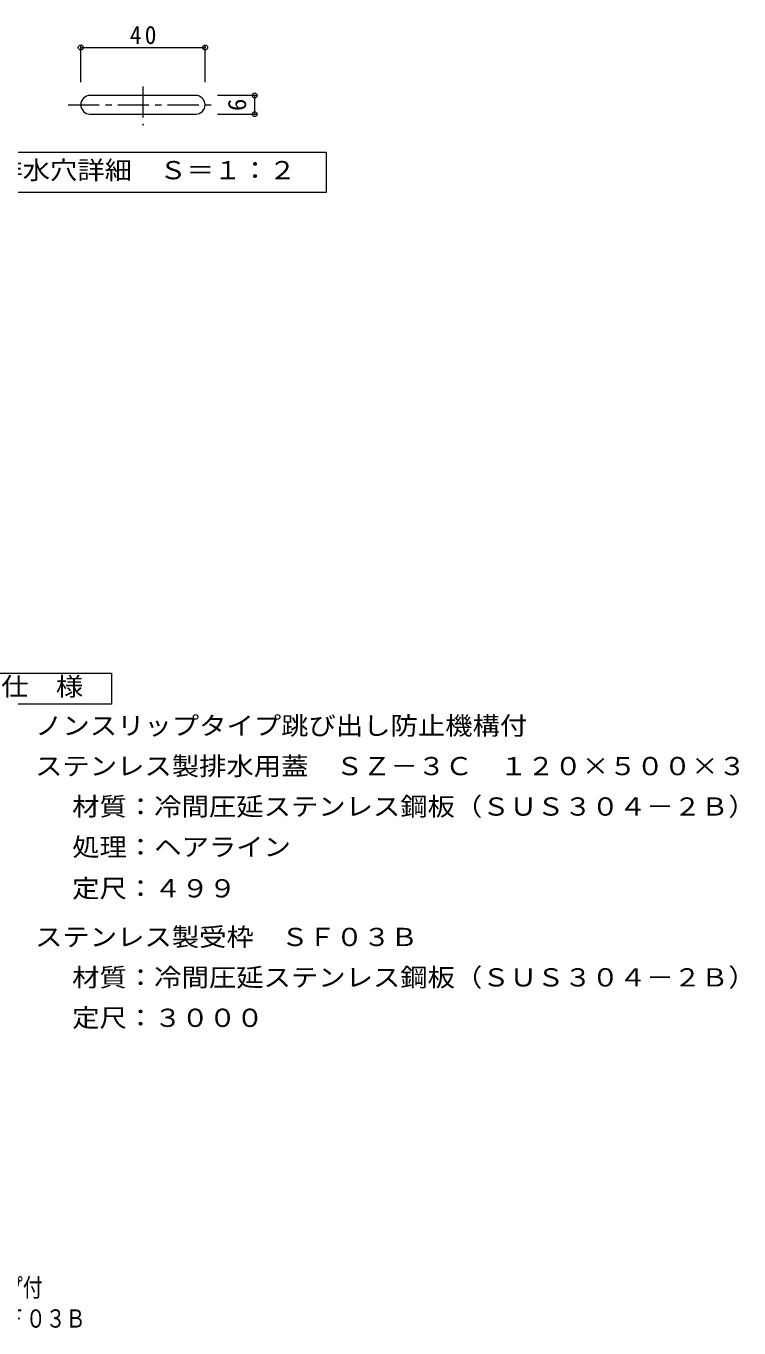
# Model space of a CAD drawing. Units: millimetres, scale not verified, with parts at other scales. Extents: x -234 to 308, y -274 to 212.
# Drawn here: x 78.2 to 307.7, y -274.4 to 144.4 of the extents above; entities that cross this region are included whole.
import ezdxf
from ezdxf.enums import TextEntityAlignment as Align

# ---------------------------------------------------------------- set-up
doc = ezdxf.new("R2010")
doc.units = ezdxf.units.MM
doc.header["$LTSCALE"] = 2
doc.header["$PDMODE"] = 32
doc.header["$PDSIZE"] = 1.6
doc.linetypes.add('CHAIN1', pattern=[8, 5, -1, 1, -1])
for name, color, linetype, lineweight in [('C-0', 3, 'Continuous', 9), ('C-4', 7, 'Continuous', 9), ('C-5', 7, 'Continuous', 9), ('D-5', 7, 'Continuous', 9)]:
    doc.layers.add(name, color=color, linetype=linetype, lineweight=lineweight)
doc.layers.add('F-4', color=2, linetype='Continuous')
doc.styles.add('ＭＳ ゴシック', font='')
doc.styles.get('ＭＳ ゴシック').set_extended_font_data('MS Gothic')

msp = doc.modelspace()

# ---------------------------------------------------------------- linework, layer by layer
at = {"layer": 'C-0', "color": 7}
for p, q in [((95.874, 126.283), (95.874, 138.089)), ((95.874, 137.489), (135.874, 137.489)), ((135.874, 126.283), (135.874, 138.089)), ((152.441, 122.045), (139.852, 122.045)), ((151.841, 116.045), (151.841, 122.045)), ((139.852, 116.045), (152.441, 116.045))]:
    msp.add_line(p, q, dxfattribs=at)
at = {"layer": 'C-0'}
for p, q in [((132.874, 122.045), (98.874, 122.045)), ((98.874, 116.045), (132.874, 116.045))]:
    msp.add_line(p, q, dxfattribs=at)
at = {"layer": 'C-0', "linetype": 'CHAIN1'}
for p, q in [((115.874, 124.962), (115.874, 112.433)), ((91.812, 119.045), (138.534, 119.045))]:
    msp.add_line(p, q, dxfattribs=at)
at = {"layer": 'C-0'}
for centre, start, end in [((98.874, 119.045), 89.99997, 179.99881), ((132.874, 119.045), 1.16566, 89.99944), ((98.874, 119.045), 179.9994, 270), ((132.874, 119.045), 270, 0.00124)]:
    msp.add_arc(centre, 3, start, end, dxfattribs=at)
at = {"layer": 'C-4'}
for p in [(95.874, 137.489), (135.874, 137.489), (151.841, 122.045), (151.841, 116.045)]:
    msp.add_point(p, dxfattribs=at)
at = {"layer": 'C-5'}
msp.add_lwpolyline([(59.855, 90.838), (59.855, 103.838), (174.856, 103.838), (174.856, 90.838)], close=True, dxfattribs=at)
at = {"layer": 'D-5', "color": 2}
for p, q in [((60.739, -63.757), (105.738, -63.757)), ((105.738, -63.757), (105.738, -73.758)), ((105.738, -73.758), (60.739, -73.758))]:
    msp.add_line(p, q, dxfattribs=at)

# ---------------------------------------------------------------- texts
at = {"layer": 'C-0', "color": 2, "style": 'ＭＳ ゴシック'}
msp.add_text('6', height=5.865, rotation=90, dxfattribs=at).set_placement((150.841, 117.045), align=Align.BOTTOM_LEFT)
at = {"layer": 'C-0', "color": 2, "insert": (111.624, 138.489), "char_height": 5.865, "attachment_point": 7, "style": 'ＭＳ ゴシック'}
msp.add_mtext('\\T1.27;\\W0.95;40', dxfattribs=at)
at = {"layer": 'C-5', "color": 2, "style": 'ＭＳ ゴシック', "width": 1.1}
msp.add_text('排水穴詳細\u3000Ｓ＝１：２', height=5.865, dxfattribs=at).set_placement((68.356, 93.338), align=Align.BOTTOM_LEFT)
at = {"layer": 'D-5', "color": 2, "style": 'ＭＳ ゴシック', "width": 1.1}
for s, p in [('仕\u3000様', (70.238, -72.757)), ('ノンスリップタイプ跳び出し防止機構付', (81.157, -85.342)), ('ステンレス製排水用蓋\u3000ＳＺ－３Ｃ\u3000１２０×５００×３', (81.157, -98.342)), ('材質：冷間圧延ステンレス鋼板（ＳＵＳ３０４－２Ｂ）', (93.099, -111.342)), ('処理：ヘアライン', (93.099, -124.342)), ('定尺：４９９', (93.099, -137.652)), ('ステンレス製受枠\u3000ＳＦ０３Ｂ', (81.157, -153.294)), ('材質：冷間圧延ステンレス鋼板（ＳＵＳ３０４－２Ｂ）', (93.099, -166.294)), ('定尺：３０００', (93.099, -179.294))]:
    msp.add_text(s, height=5.865, dxfattribs=at).set_placement(p, align=Align.BOTTOM_LEFT)
at = {"layer": 'F-4', "style": 'ＭＳ ゴシック', "width": 0.8}
for s, p in [('ステンレス製\u3000ノンスリップタイプ（セラミック溶射）排水ピット蓋\u3000クリップ付', (-153.185, -266.052)), ('ＳＺ－３Ｃ\u3000１２０×５００×３＋ＳＦ０３Ｂ', (-36.979, -276.016))]:
    msp.add_text(s, height=5.865, dxfattribs=at).set_placement(p, align=Align.BOTTOM_LEFT)

doc.saveas('drawing.dxf')
